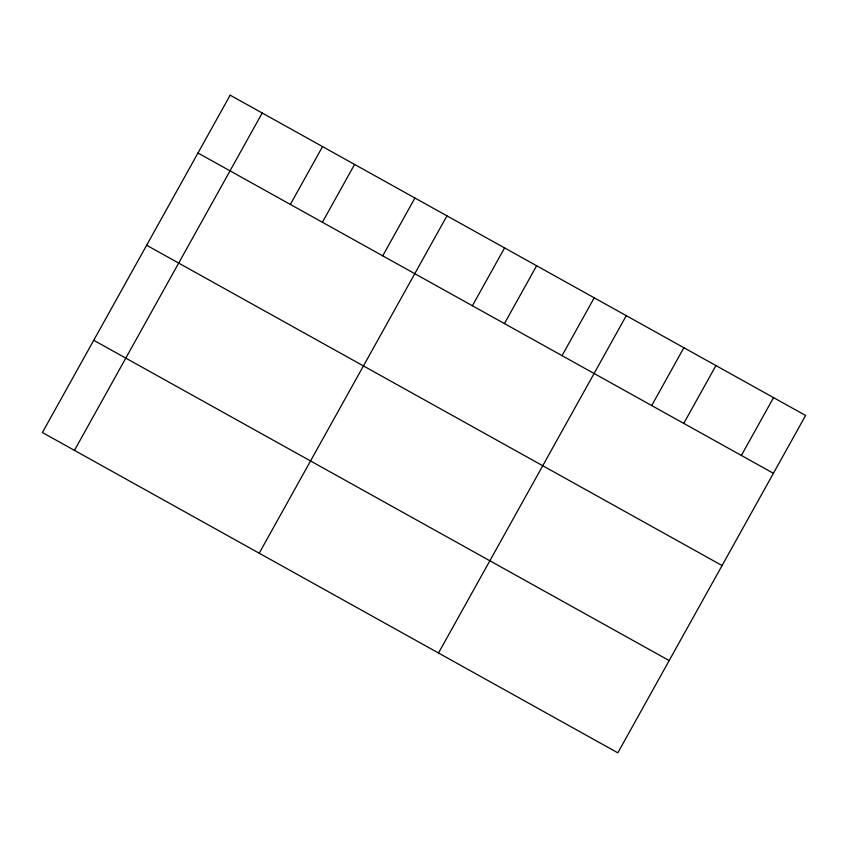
<?xml version="1.0" encoding="UTF-8"?>
<svg xmlns="http://www.w3.org/2000/svg" width="848" height="848" viewBox="0 0 848 848"><rect width="100%" height="100%" fill="white"/><g stroke="black" fill="none" stroke-linecap="round" stroke-linejoin="round"><path stroke-width="1.27" d="M74.444 450.373L262.212 113.017M290.355 204.432L322.547 146.598M322.399 222.271L354.591 164.438M382.734 255.842L414.916 198.019M259.202 553.203L446.97 215.848M472.389 305.746L504.581 247.913M504.433 323.586L536.625 265.753M562.044 355.651L594.236 297.818M438.511 653.013L626.28 315.657M651.709 405.556L683.891 347.722M683.753 423.396L715.945 365.562M741.364 455.461L773.556 397.627M197.976 153.011L773.408 473.29M146.64 245.252L722.072 565.542M93.746 340.292L669.167 660.571M230.168 95.177L42.4 432.533L617.832 752.823L805.6 415.467L230.168 95.177"/></g></svg>
